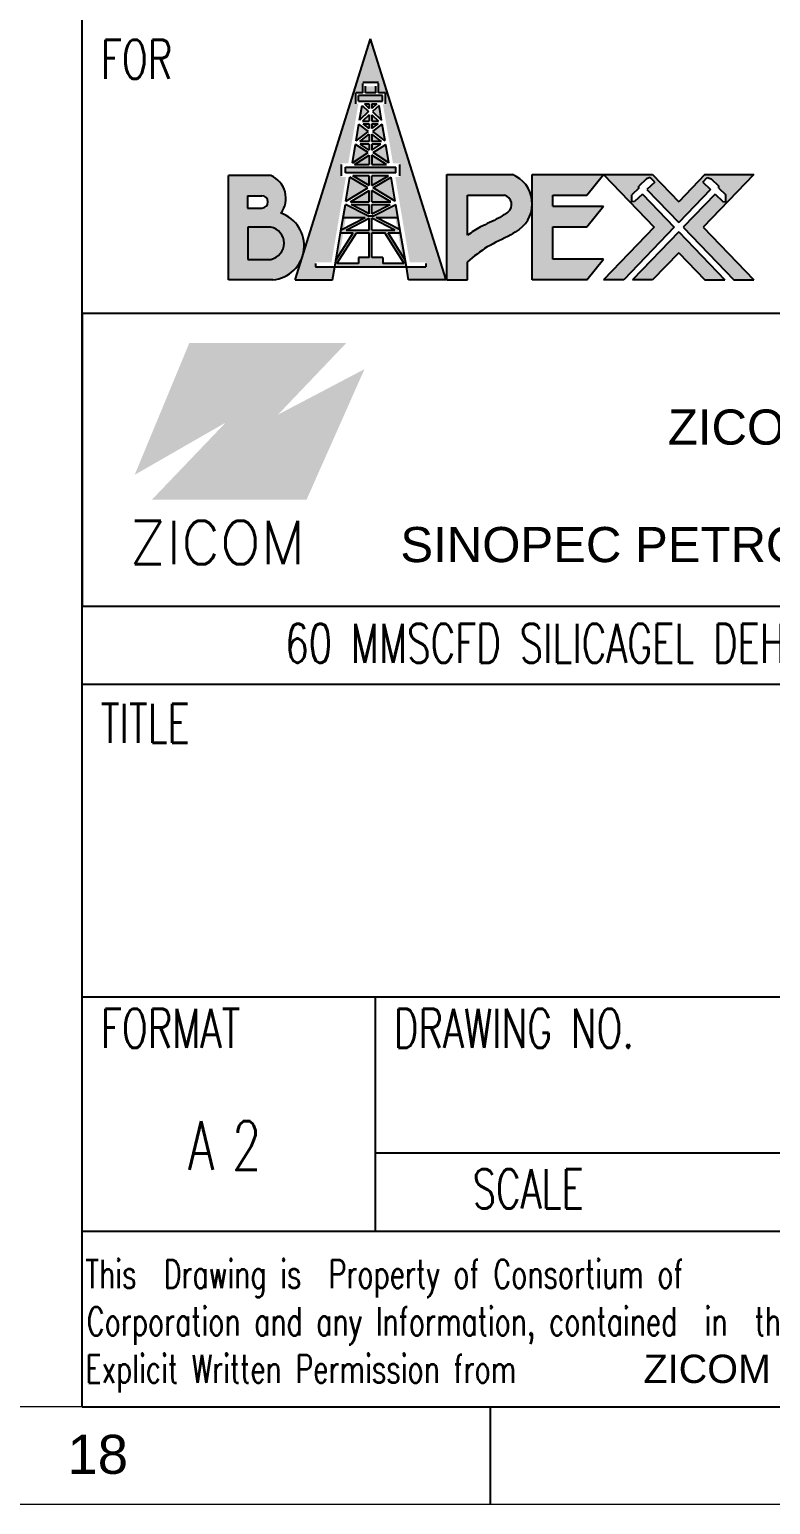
# Model space of a CAD drawing. Header units: inches. Extents: x 21 to 120937, y -15239 to 12027.
# Drawn here: x 41205.207 to 41206.701, y 12003.182 to 12006.155 of the extents above; entities that cross this region are included whole.
import ezdxf

# ---------------------------------------------------------------- set-up
doc = ezdxf.new("R2010")
doc.units = ezdxf.units.IN
doc.header["$MEASUREMENT"] = 0
doc.layers.add('BORDER', color=7, linetype='Continuous')
doc.styles.add('1', font='txt.shx')
doc.styles.add('HZTXT', font='simplexs.shx', dxfattribs={"width": 0.7, "bigfont": 'hztxt.shx'})
doc.styles.get("Standard").update_dxf_attribs({"font": 'arial.ttf'})

# ---------------------------------------------------------------- blocks, each defined once
blk = doc.blocks.new('240A1')
at = {"lineweight": -3, "true_color": 0x008500}
h = blk.add_hatch(color=96, dxfattribs=at)
edge = h.paths.add_edge_path()
edge.add_line((1046024.47854611, 286314.3194872428), (1046024.244659214, 286314.3194872428))
edge.add_line((1046024.244659215, 286314.3194872428), (1046024.244659215, 286315.0192934594))
edge.add_line((1046024.244659215, 286315.0192934594), (1046024.597167288, 286315.0192934594))
edge.add_line((1046024.597167288, 286315.0192934594), (1046025.113445346, 286318.0650783862))
edge.add_line((1046025.113445346, 286318.0650783862), (1046024.98641935, 286318.0650783862))
edge.add_line((1046024.98641935, 286318.0650783862), (1046024.98641935, 286318.6329046621))
edge.add_line((1046024.98641935, 286318.6329046621), (1046025.338708924, 286318.6329046621))
edge.add_line((1046025.338708924, 286318.6329046621), (1046025.338708924, 286319.0995691365))
edge.add_line((1046025.338708924, 286319.0995691365), (1046026.14316959, 286319.0995691365))
edge.add_line((1046026.14316959, 286319.0995691365), (1046026.14316959, 286318.6329046621))
edge.add_line((1046026.14316959, 286318.6329046621), (1046026.495459163, 286318.6329046621))
edge.add_line((1046026.495459163, 286318.6329046621), (1046026.495459163, 286318.0315933115))
edge.add_line((1046026.495459163, 286318.0315933115), (1046026.37410908, 286318.0315933115))
edge.add_line((1046026.37410908, 286318.0315933115), (1046026.884711226, 286315.0192934594))
edge.add_line((1046026.884711226, 286315.0192934594), (1046027.237219299, 286315.0192934594))
edge.add_line((1046027.237219299, 286315.0192934594), (1046027.237219299, 286314.3194872428))
edge.add_line((1046027.237219299, 286314.3194872428), (1046027.003332403, 286314.3194872428))
edge.add_line((1046027.003332403, 286314.3194872428), (1046027.744329509, 286309.947971198))
edge.add_line((1046027.744329509, 286309.947971198), (1046028.564470519, 286309.947971198))
edge.add_line((1046028.564470519, 286309.947971198), (1046028.564470519, 286309.7256011958))
edge.add_line((1046028.564470519, 286309.7256011958), (1046027.5743429, 286309.7256011958))
edge.add_line((1046027.5743429, 286309.7256011958), (1046027.68935508, 286309.0470862778))
edge.add_line((1046027.68935508, 286309.0470862778), (1046029.608305017, 286309.0470862778))
edge.add_line((1046029.608305017, 286309.0470862778), (1046025.740939257, 286321.3945671889))
edge.add_line((1046025.740939257, 286321.3945671889), (1046021.96937988, 286309.352970841))
edge.add_arc((1046015.821471718, 286311.2026008168), 6.420117274448169, 341.9619347280242, 343.2558142216899, ccw=False)
edge.add_line((1046021.92604669, 286309.2146193729), (1046021.873573497, 286309.0470862778))
edge.add_line((1046021.873573497, 286309.0470862778), (1046023.792523433, 286309.0470862778))
edge.add_line((1046023.792523433, 286309.0470862778), (1046023.907535613, 286309.7256011958))
edge.add_line((1046023.907535613, 286309.7256011958), (1046022.917407995, 286309.7256011958))
edge.add_line((1046022.917407995, 286309.7256011958), (1046022.917407995, 286309.947971198))
edge.add_line((1046022.917407995, 286309.947971198), (1046023.737549005, 286309.947971198))
edge.add_line((1046023.737549005, 286309.947971198), (1046024.47854611, 286314.3194872428))
h = blk.add_hatch(color=96, dxfattribs=at)
h.paths.add_polyline_path([(1046025.809833606, 286313.6355855612), (1046025.809833606, 286313.0544091773), (1046026.774016653, 286313.0544091773)])
h.paths.add_polyline_path([(1046026.739010386, 286312.9166204791), (1046025.809833606, 286312.9166204791), (1046025.809833606, 286312.4352542259)])
h.paths.add_polyline_path([(1046025.672044908, 286312.9166204791), (1046024.742868127, 286312.9166204791), (1046025.672044908, 286312.4352542259)])
h.paths.add_polyline_path([(1046025.672044908, 286313.6355855612), (1046024.707861861, 286313.0544091773), (1046025.672044908, 286313.0544091773)])
h.paths.add_polyline_path([(1046024.685206148, 286314.3134723181), (1046024.475296821, 286313.0751112138), (1046025.607484194, 286313.7575548281)])
h.paths.add_polyline_path([(1046025.672044908, 286314.3864573923), (1046024.831032601, 286314.3864573923), (1046025.672044908, 286313.879524095)])
h.paths.add_polyline_path([(1046026.650845913, 286314.3864573923), (1046025.809833606, 286314.3864573923), (1046025.809833606, 286313.879524095)])
h.paths.add_polyline_path([(1046026.796672365, 286314.3134723181), (1046025.874394319, 286313.7575548281), (1046027.006581693, 286313.0751112138)])
h.paths.add_polyline_path([(1046027.032460451, 286314.8145346118), (1046024.449418062, 286314.8145346118), (1046024.449418062, 286314.5242460906), (1046027.032460451, 286314.5242460906)])
h.paths.add_polyline_path([(1046025.809833606, 286315.4423445393), (1046025.809833606, 286314.95232331), (1046026.56215288, 286314.95232331)])
h.paths.add_polyline_path([(1046025.672044908, 286315.4423445393), (1046024.919725634, 286314.95232331), (1046025.672044908, 286314.95232331)])
h.paths.add_polyline_path([(1046025.614708688, 286315.569438654), (1046024.969351682, 286315.9897902842), (1046024.809161507, 286315.0447475643)])
h.paths.add_polyline_path([(1046026.512526831, 286315.9897902842), (1046025.867169825, 286315.569438654), (1046026.672717006, 286315.0447475643)])
h.paths.add_polyline_path([(1046026.267973187, 286315.9949408097), (1046025.809833606, 286315.9949408097), (1046025.809833606, 286315.6965327688)])
h.paths.add_polyline_path([(1046025.672044908, 286315.9949408097), (1046025.213905326, 286315.9949408097), (1046025.672044908, 286315.6965327688)])
h.paths.add_polyline_path([(1046025.672044908, 286316.513849104), (1046025.182535573, 286316.132729508), (1046025.672044908, 286316.132729508)])
h.paths.add_polyline_path([(1046025.809833606, 286316.513849104), (1046025.809833606, 286316.132729508), (1046026.299342941, 286316.132729508)])
h.paths.add_polyline_path([(1046026.336063406, 286317.0308371239), (1046025.853084335, 286316.6548018264), (1046026.482925513, 286316.164423404)])
h.paths.add_polyline_path([(1046025.145815108, 286317.0308371239), (1046024.998953, 286316.164423404), (1046025.628794178, 286316.6548018264)])
h.paths.add_polyline_path([(1046025.672044908, 286317.0390765331), (1046025.359522581, 286317.0390765331), (1046025.672044908, 286316.7957545488)])
h.paths.add_polyline_path([(1046026.122355932, 286317.0390765331), (1046025.809833606, 286317.0390765331), (1046025.809833606, 286316.7957545488)])
h.paths.add_polyline_path([(1046025.809833606, 286317.5029219451), (1046025.809833606, 286317.1768652313), (1046026.15113741, 286317.1768652313)])
h.paths.add_polyline_path([(1046025.672044908, 286317.5029219451), (1046025.330741104, 286317.1768652313), (1046025.672044908, 286317.1768652313)])
h.paths.add_polyline_path([(1046025.641203868, 286317.6640184737), (1046025.307225278, 286317.9830772136), (1046025.178160854, 286317.2216610145)])
h.paths.add_polyline_path([(1046025.672044908, 286318.0650783862), (1046025.420860337, 286318.0650783862), (1046025.672044908, 286317.8251150022)])
h.paths.add_polyline_path([(1046026.061018177, 286318.0650783862), (1046025.809833606, 286318.0650783862), (1046025.809833606, 286317.8251150022)])
h.paths.add_polyline_path([(1046026.174653235, 286317.9830772136), (1046025.840674645, 286317.6640184737), (1046026.303717659, 286317.2216610145)])
h.paths.add_polyline_path([(1046026.357670465, 286318.4951159638), (1046025.124208049, 286318.4951159638), (1046025.124208049, 286318.2028670845), (1046026.357670465, 286318.2028670845)])
h.paths.add_polyline_path([(1046026.005380891, 286318.9617804383), (1046025.476497622, 286318.9617804383), (1046025.476497622, 286318.6329046621), (1046026.005380891, 286318.6329046621)])
h = blk.add_hatch(color=96, dxfattribs=at)
edge = h.paths.add_edge_path()
edge.add_spline(control_points=[(1046030.698452365, 286309.9689207612), (1046031.023979152, 286310.2443326699), (1046031.69695703, 286310.8137055438), (1046032.691366337, 286311.1911812901), (1046033.210716817, 286311.5398222658), (1046033.354303636, 286311.6362123737)], knot_values=[0, 0, 0, 0, 0.2854102591536394, 0.5900429659017357, 0.7064492234682908, 0.7064492234682908, 0.7064492234682908, 0.7064492234682908], degree=3, periodic=0)
edge.add_arc((1046032.398506794, 286312.9413196633), 1.617668891312851, 306.2172261304676, 359.216235592245)
edge.add_line((1046034.016024336, 286312.9191918247), (1046034.016024336, 286312.9634475019))
edge.add_arc((1046032.398506794, 286312.9413196633), 1.617668891312851, 0.7837644077550034, 67.95242044513195)
edge.add_line((1046033.005741544, 286314.4406923986), (1046029.641183948, 286314.4406923986))
edge.add_line((1046029.641183948, 286314.4406923986), (1046029.641183948, 286309.0470862778))
edge.add_line((1046029.641183948, 286309.0470862778), (1046030.698452365, 286309.0470862778))
edge.add_line((1046030.698452365, 286309.0470862778), (1046030.698452365, 286309.9689207612))
edge = h.paths.add_edge_path(flags=16)
edge.add_line((1046030.698452365, 286311.3373849932), (1046030.698452365, 286313.3834239807))
edge.add_line((1046030.698452365, 286313.3834239807), (1046032.582310161, 286313.3834239807))
edge.add_arc((1046032.469740961, 286312.9057557941), 0.490753218139046, -52.59611243457488, 76.73940035931543, ccw=False)
edge.add_spline(control_points=[(1046032.767839061, 286312.5159144879), (1046032.610120422, 286312.410769356), (1046032.169478795, 286312.1170100254), (1046031.423325515, 286311.8248278536), (1046030.919740623, 286311.4861908653), (1046030.698452365, 286311.3373849932)], knot_values=[0, 0, 0, 0, 0.1275011013348279, 0.3562184716653669, 0.5355067172174308, 0.5355067172174308, 0.5355067172174308, 0.5355067172174308], degree=3, periodic=0)
blk.add_hatch(color=96, dxfattribs=at).paths.add_polyline_path([(1046034.016024336, 286309.0470862778), (1046036.817118579, 286309.0470862778), (1046037.671869114, 286310.1043546957), (1046035.073292754, 286310.1043546957), (1046035.073292754, 286311.7671904673), (1046036.817118579, 286311.7671904673), (1046037.671869114, 286312.8244588852), (1046035.073292754, 286312.8244588852), (1046035.073292754, 286313.3834239807), (1046036.817118579, 286313.3834239807), (1046037.671869114, 286314.4406923986), (1046034.016024336, 286314.4406923986), (1046034.016024336, 286312.9634475019, -0.006839741393709764), (1046034.016024336, 286312.9191918247)])
h = blk.add_hatch(color=96, dxfattribs=at)
h.paths.add_polyline_path([(1046040.262692939, 286311.7438893382), (1046037.671869114, 286309.0470862778), (1046038.698629212, 286309.0470862778), (1046041.289453037, 286311.7438893382), (1046039.654619039, 286313.4455972214), (1046039.255151422, 286313.0618279225), (1046039.108861964, 286313.0496340478), (1046039.112951705, 286313.4070484518), (1046039.471244241, 286313.751260772), (1046039.471244241, 286313.8525579727), (1046039.863476536, 286314.2293762839), (1046040.062168766, 286314.2951388291), (1046040.290988756, 286314.0569588171), (1046039.891521138, 286313.6731895181), (1046041.517228262, 286311.9809818488), (1046043.142935385, 286313.6731895181), (1046042.743467768, 286314.0569588171), (1046042.972287758, 286314.2951388291), (1046043.170979988, 286314.2293762839), (1046043.563212283, 286313.8525579727), (1046043.563212283, 286313.751260772), (1046043.921504819, 286313.4070484518), (1046043.92559456, 286313.0496340478), (1046043.779305102, 286313.0618279225), (1046043.379837484, 286313.4455972214), (1046041.745003487, 286311.7438893382), (1046044.335827312, 286309.0470862778), (1046045.362587409, 286309.0470862778), (1046042.771763585, 286311.7438893382), (1046045.362587409, 286314.4406923986), (1046042.853516764, 286314.4406923986), (1046041.517228262, 286313.049742197), (1046040.18093976, 286314.4406923986), (1046037.671869114, 286314.4406923986)])
h.paths.add_polyline_path([(1046041.517228262, 286311.5067968276), (1046039.154179663, 286309.0470862778), (1046040.18093976, 286309.0470862778), (1046041.517228262, 286310.4380364795), (1046042.853516764, 286309.0470862778), (1046043.880276861, 286309.0470862778)], flags=17)
h = blk.add_hatch(color=96, dxfattribs=at)
h.paths.add_polyline_path([(1046021.143928594, 286312.4683004221, 0.493757185457021), (1046020.633248468, 286314.3886699319), (1046018.464616782, 286314.3886699319), (1046018.464616782, 286309.0470862778), (1046020.741903814, 286309.0470862778, 0.8080166113142113)])
h.paths.add_polyline_path([(1046020.169620735, 286312.7250530722), (1046019.434536525, 286312.7293778826), (1046019.434536525, 286313.3513027625), (1046020.165910927, 286313.3556057467, -1.005900728992336)], flags=16)
h = blk.add_hatch(color=96, dxfattribs=at)
h.paths.add_polyline_path([(1046027.5743429, 286309.7256011958), (1046027.518009611, 286310.0579397082), (1046026.634116519, 286311.4617811806), (1046027.28005041, 286311.4617811806), (1046027.253954269, 286311.615735488), (1046026.023697666, 286312.2530781598), (1046027.145921022, 286312.2530781598), (1046027.033859141, 286312.9141877747), (1046025.890711547, 286312.321972509), (1046025.591166966, 286312.321972509), (1046024.448019373, 286312.9141877747), (1046024.335957491, 286312.2530781598), (1046025.458180848, 286312.2530781598), (1046024.227924244, 286311.615735488), (1046024.201828104, 286311.4617811806), (1046024.847761995, 286311.4617811806), (1046023.963868902, 286310.0579397082), (1046023.907535613, 286309.7256011958)])
h.paths.add_polyline_path([(1046025.672044908, 286310.1896392872), (1046025.117422836, 286310.1896392872), (1046025.117422836, 286309.8810010485), (1046024.01528959, 286309.8810010485), (1046025.010587612, 286311.4617811806), (1046025.672044908, 286311.4617811806)], flags=16)
h.paths.add_polyline_path([(1046025.809833606, 286310.1896392872), (1046025.809833606, 286311.4617811806), (1046026.471290902, 286311.4617811806), (1046027.466588923, 286309.8810010485), (1046026.364455678, 286309.8810010485), (1046026.364455678, 286310.1896392872)], flags=16)
h.paths.add_polyline_path([(1046025.672044908, 286311.5995698789), (1046024.496264501, 286311.5995698789), (1046025.672044908, 286312.208690792)], flags=16)
h.paths.add_polyline_path([(1046025.809833606, 286311.5995698789), (1046025.809833606, 286312.208690792), (1046026.985614013, 286311.5995698789)], flags=16)
h = blk.add_hatch(color=96, dxfattribs=at)
h.paths.add_polyline_path([(1046024.475711658, 286312.2530781598), (1046024.335957491, 286312.2530781598), (1046024.227924244, 286311.615735488), (1046024.381132146, 286311.6951058676)])
h.paths.add_polyline_path([(1046024.337678976, 286311.4387536767), (1046024.34158227, 286311.4617811806), (1046024.201828104, 286311.4617811806), (1046023.963868902, 286310.0579397082), (1046024.155107888, 286310.3616746528)])
h.paths.add_polyline_path([(1046027.145921022, 286312.2530781598), (1046027.006166856, 286312.2530781598), (1046027.100746367, 286311.6951058676), (1046027.253954269, 286311.615735488)])
h.paths.add_polyline_path([(1046027.28005041, 286311.4617811806), (1046027.140296243, 286311.4617811806), (1046027.144199538, 286311.4387536767), (1046027.326770625, 286310.3616746528), (1046027.518009611, 286310.0579397082)])
at = {"lineweight": -3, "true_color": 0xff3333}
blk.add_hatch(color=20, dxfattribs=at).paths.add_polyline_path([(1046025.428574184, 286304.4802731149), (1046022.458320508, 286297.7895462307), (1046014.53751476, 286297.7895462307), (1046018.32319683, 286301.7458163617), (1046013.663910737, 286299.069525608), (1046016.459443609, 286305.8183093622), (1046024.496794533, 286305.8183093622), (1046021.002378444, 286302.1530874877)])
at = {"lineweight": -3}
for p, q in [((1046010.9679728, 286251.3470175929), (1046010.9679728, 286362.3470175929)), ((1046010.9679728, 286292.3470175929), (1046110.9679728, 286292.3470175929)), ((1046010.9679728, 286288.3470175929), (1046110.9679728, 286288.3470175929)), ((1046010.9679728, 286272.3470175929), (1046110.9679728, 286272.3470175929)), ((1046025.9679728, 286272.3470175929), (1046025.9679728, 286260.3470175929)), ((1046025.9679728, 286264.3470175929), (1046095.9679728, 286264.3470175929)), ((1046010.9679728, 286260.3470175929), (1046110.9679728, 286260.3470175929)), ((1046010.9679728, 286260.3470175929), (1046110.9679728, 286260.3470175929)), ((1046010.9679728, 286251.3470175929), (1046110.9679728, 286251.3470175929))]:
    blk.add_line(p, q, dxfattribs=at)
at = {"color": 96, "lineweight": -3, "true_color": 0x008500}
for p, q in [((1046021.873573497, 286309.0470862778), (1046025.740939257, 286321.3945671889)), ((1046029.608305017, 286309.0470862778), (1046025.740939257, 286321.3945671889)), ((1046026.14316959, 286319.160069095), (1046025.338708924, 286319.160069095)), ((1046025.338708924, 286318.6329046621), (1046025.338708924, 286319.0995691365)), ((1046025.476497622, 286318.6329046621), (1046025.476497622, 286318.9617804383)), ((1046026.005380891, 286318.6329046621), (1046026.005380891, 286318.9617804383)), ((1046026.14316959, 286318.6329046621), (1046026.14316959, 286319.0995691365)), ((1046024.98641935, 286318.0650783862), (1046024.98641935, 286318.6329046621)), ((1046025.338708924, 286318.6329046621), (1046024.98641935, 286318.6329046621)), ((1046025.124208049, 286318.2028670845), (1046025.124208049, 286318.4951159638)), ((1046026.357670465, 286318.4951159638), (1046025.124208049, 286318.4951159638)), ((1046025.124208049, 286318.2028670845), (1046026.357670465, 286318.2028670845)), ((1046026.005380891, 286318.6329046621), (1046025.476497622, 286318.6329046621)), ((1046026.495459163, 286318.6329046621), (1046026.14316959, 286318.6329046621)), ((1046026.357670465, 286318.2028670845), (1046026.357670465, 286318.4951159638)), ((1046026.495459163, 286318.0650783862), (1046026.495459163, 286318.6329046621)), ((1046025.178160854, 286317.2216610145), (1046025.307225278, 286317.9830772136)), ((1046025.641203868, 286317.6640184737), (1046025.178160854, 286317.2216610145)), ((1046025.307225278, 286317.9830772136), (1046025.641203868, 286317.6640184737)), ((1046025.672044908, 286317.5029219451), (1046025.330741104, 286317.1768652313)), ((1046025.420860337, 286318.0650783862), (1046025.672044908, 286318.0650783862)), ((1046025.420860337, 286318.0650783862), (1046025.672044908, 286317.8251150022)), ((1046025.672044908, 286318.0650783862), (1046025.672044908, 286317.8251150022)), ((1046025.672044908, 286317.5029219451), (1046025.672044908, 286317.1768652313)), ((1046025.809833606, 286318.0650783862), (1046026.061018177, 286318.0650783862)), ((1046025.809833606, 286318.0650783862), (1046025.809833606, 286317.8251150022)), ((1046026.061018177, 286318.0650783862), (1046025.809833606, 286317.8251150022)), ((1046025.809833606, 286317.5029219451), (1046025.809833606, 286317.1768652313)), ((1046025.809833606, 286317.5029219451), (1046026.15113741, 286317.1768652313)), ((1046026.174653235, 286317.9830772136), (1046025.840674645, 286317.6640184737)), ((1046025.840674645, 286317.6640184737), (1046026.303717659, 286317.2216610145)), ((1046026.303717659, 286317.2216610145), (1046026.174653235, 286317.9830772136)), ((1046024.998953, 286316.164423404), (1046025.145815108, 286317.0308371239)), ((1046025.628794178, 286316.6548018264), (1046025.145815108, 286317.0308371239)), ((1046025.330741104, 286317.1768652313), (1046025.672044908, 286317.1768652313)), ((1046025.359522581, 286317.0390765331), (1046025.672044908, 286317.0390765331)), ((1046025.672044908, 286316.7957545488), (1046025.359522581, 286317.0390765331)), ((1046025.672044908, 286317.0390765331), (1046025.672044908, 286316.7957545488)), ((1046025.809833606, 286317.1768652313), (1046026.15113741, 286317.1768652313)), ((1046025.809833606, 286317.0390765331), (1046025.809833606, 286316.7957545488)), ((1046025.809833606, 286317.0390765331), (1046026.122355932, 286317.0390765331)), ((1046025.809833606, 286316.7957545488), (1046026.122355932, 286317.0390765331)), ((1046025.853084335, 286316.6548018264), (1046026.336063406, 286317.0308371239)), ((1046026.482925513, 286316.164423404), (1046026.336063406, 286317.0308371239)), ((1046024.809161507, 286315.0447475643), (1046024.969351682, 286315.9897902842)), ((1046025.614708688, 286315.569438654), (1046024.969351682, 286315.9897902842)), ((1046024.998953, 286316.164423404), (1046025.628794178, 286316.6548018264)), ((1046025.182535573, 286316.132729508), (1046025.672044908, 286316.513849104)), ((1046025.672044908, 286316.132729508), (1046025.182535573, 286316.132729508)), ((1046025.672044908, 286315.9949408097), (1046025.213905326, 286315.9949408097)), ((1046025.672044908, 286315.6965327688), (1046025.213905326, 286315.9949408097)), ((1046025.672044908, 286316.513849104), (1046025.672044908, 286316.132729508)), ((1046025.672044908, 286315.9949408097), (1046025.672044908, 286315.6965327688)), ((1046025.809833606, 286316.513849104), (1046025.809833606, 286316.132729508)), ((1046026.299342941, 286316.132729508), (1046025.809833606, 286316.513849104)), ((1046026.299342941, 286316.132729508), (1046025.809833606, 286316.132729508)), ((1046025.809833606, 286315.9949408097), (1046025.809833606, 286315.6965327688)), ((1046026.267973187, 286315.9949408097), (1046025.809833606, 286315.9949408097)), ((1046025.809833606, 286315.6965327688), (1046026.267973187, 286315.9949408097)), ((1046026.482925513, 286316.164423404), (1046025.853084335, 286316.6548018264)), ((1046025.867169825, 286315.569438654), (1046026.512526831, 286315.9897902842)), ((1046026.672717006, 286315.0447475643), (1046026.512526831, 286315.9897902842)), ((1046024.809161507, 286315.0447475643), (1046025.614708688, 286315.569438654)), ((1046024.919725634, 286314.95232331), (1046025.672044908, 286315.4423445393)), ((1046025.672044908, 286315.4423445393), (1046025.672044908, 286314.95232331)), ((1046025.809833606, 286315.4423445393), (1046025.809833606, 286314.95232331)), ((1046026.56215288, 286314.95232331), (1046025.809833606, 286315.4423445393)), ((1046026.672717006, 286315.0447475643), (1046025.867169825, 286315.569438654)), ((1046024.244659215, 286314.3864573923), (1046024.244659215, 286314.95232331)), ((1046024.449418062, 286314.5242460906), (1046024.449418062, 286314.8145346118)), ((1046024.449418062, 286314.8145346118), (1046027.032460451, 286314.8145346118)), ((1046027.032460451, 286314.5242460906), (1046024.449418062, 286314.5242460906)), ((1046024.919725634, 286314.95232331), (1046025.672044908, 286314.95232331)), ((1046025.809833606, 286314.95232331), (1046026.56215288, 286314.95232331)), ((1046027.032460451, 286314.5242460906), (1046027.032460451, 286314.8145346118)), ((1046027.237219299, 286314.3864573923), (1046027.237219299, 286314.95232331)), ((1046029.641183948, 286309.0470862778), (1046029.641183948, 286314.4406923986)), ((1046029.641183948, 286314.4406923986), (1046033.005741544, 286314.4406923986)), ((1046034.016024336, 286309.0470862778), (1046034.016024336, 286314.4406923986)), ((1046034.016024336, 286314.4406923986), (1046037.671869114, 286314.4406923986)), ((1046036.817118579, 286313.3834239807), (1046037.671869114, 286314.4406923986)), ((1046037.671869114, 286314.4406923986), (1046040.262692939, 286311.7438893382)), ((1046037.671869114, 286314.4406923986), (1046040.18093976, 286314.4406923986)), ((1046040.18093976, 286314.4406923986), (1046041.517228262, 286313.049742197)), ((1046042.853516764, 286314.4406923986), (1046041.517228262, 286313.049742197)), ((1046045.362587409, 286314.4406923986), (1046042.771763585, 286311.7438893382)), ((1046042.853516764, 286314.4406923986), (1046045.362587409, 286314.4406923986)), ((1046020.633248468, 286314.3886699319), (1046018.464616782, 286314.3886699319)), ((1046018.464616782, 286309.0470862778), (1046018.464616782, 286314.3886699319)), ((1046024.475296821, 286313.0751112138), (1046024.685206148, 286314.3134723181)), ((1046024.475296821, 286313.0751112138), (1046025.607484194, 286313.7575548281)), ((1046025.607484194, 286313.7575548281), (1046024.685206148, 286314.3134723181)), ((1046025.672044908, 286314.3864573923), (1046024.831032601, 286314.3864573923)), ((1046025.672044908, 286313.879524095), (1046024.831032601, 286314.3864573923)), ((1046025.672044908, 286313.879524095), (1046025.672044908, 286314.3864573923)), ((1046026.650845913, 286314.3864573923), (1046025.809833606, 286314.3864573923)), ((1046025.809833606, 286313.879524095), (1046025.809833606, 286314.3864573923)), ((1046025.809833606, 286313.879524095), (1046026.650845913, 286314.3864573923)), ((1046025.874394319, 286313.7575548281), (1046026.796672365, 286314.3134723181)), ((1046027.006581693, 286313.0751112138), (1046025.874394319, 286313.7575548281)), ((1046027.006581693, 286313.0751112138), (1046026.796672365, 286314.3134723181)), ((1046039.471244241, 286313.751260772), (1046039.112951705, 286313.4070484518)), ((1046039.863476536, 286314.2293762839), (1046039.471244241, 286313.8525579727)), ((1046039.471244241, 286313.751260772), (1046039.471244241, 286313.8525579727)), ((1046040.062168766, 286314.2951388291), (1046039.863476536, 286314.2293762839)), ((1046040.290988756, 286314.0569588171), (1046039.891521138, 286313.6731895181)), ((1046039.891521138, 286313.6731895181), (1046041.517228262, 286311.9809818488)), ((1046040.290988756, 286314.0569588171), (1046040.062168766, 286314.2951388291)), ((1046043.142935385, 286313.6731895181), (1046041.517228262, 286311.9809818488)), ((1046042.743467768, 286314.0569588171), (1046042.972287758, 286314.2951388291)), ((1046042.743467768, 286314.0569588171), (1046043.142935385, 286313.6731895181)), ((1046042.972287758, 286314.2951388291), (1046043.170979988, 286314.2293762839)), ((1046043.170979988, 286314.2293762839), (1046043.563212283, 286313.8525579727)), ((1046043.563212283, 286313.751260772), (1046043.563212283, 286313.8525579727)), ((1046043.563212283, 286313.751260772), (1046043.921504819, 286313.4070484518)), ((1046019.434536525, 286313.3513027625), (1046020.169620735, 286313.355627573)), ((1046019.434536525, 286313.3513027625), (1046019.434536525, 286312.7293778826)), ((1046024.201828104, 286311.4617811806), (1046024.448019373, 286312.9141877747)), ((1046025.591166966, 286312.321972509), (1046024.448019373, 286312.9141877747)), ((1046024.707861861, 286313.0544091773), (1046025.672044908, 286313.6355855612)), ((1046024.707861861, 286313.0544091773), (1046025.672044908, 286313.0544091773)), ((1046024.742868127, 286312.9166204791), (1046025.672044908, 286312.9166204791)), ((1046025.672044908, 286312.4352542259), (1046024.742868127, 286312.9166204791)), ((1046025.672044908, 286313.0544091773), (1046025.672044908, 286313.6355855612)), ((1046025.672044908, 286312.4352542259), (1046025.672044908, 286312.9166204791)), ((1046025.809833606, 286313.0544091773), (1046025.809833606, 286313.6355855612)), ((1046026.774016653, 286313.0544091773), (1046025.809833606, 286313.6355855612)), ((1046025.809833606, 286313.0544091773), (1046026.774016653, 286313.0544091773)), ((1046025.809833606, 286312.4352542259), (1046025.809833606, 286312.9166204791)), ((1046025.809833606, 286312.9166204791), (1046026.739010386, 286312.9166204791)), ((1046025.809833606, 286312.4352542259), (1046026.739010386, 286312.9166204791)), ((1046025.890711547, 286312.321972509), (1046027.033859141, 286312.9141877747)), ((1046027.28005041, 286311.4617811806), (1046027.033859141, 286312.9141877747)), ((1046030.698452365, 286311.3373849932), (1046030.698452365, 286313.3834239807)), ((1046030.698452365, 286313.3834239807), (1046032.582310161, 286313.3834239807)), ((1046035.073292754, 286312.8244588852), (1046035.073292754, 286313.3834239807)), ((1046035.073292754, 286313.3834239807), (1046036.817118579, 286313.3834239807)), ((1046039.108861964, 286313.0496340478), (1046039.112951705, 286313.4070484518)), ((1046039.255151422, 286313.0618279225), (1046039.108861964, 286313.0496340478)), ((1046039.654619039, 286313.4455972214), (1046039.255151422, 286313.0618279225)), ((1046039.654619039, 286313.4455972214), (1046041.289453037, 286311.7438893382)), ((1046043.379837484, 286313.4455972214), (1046041.745003487, 286311.7438893382)), ((1046043.379837484, 286313.4455972214), (1046043.779305102, 286313.0618279225)), ((1046043.779305102, 286313.0618279225), (1046043.92559456, 286313.0496340478)), ((1046043.92559456, 286313.0496340478), (1046043.921504819, 286313.4070484518)), ((1046019.434536525, 286312.7293778826), (1046020.169620735, 286312.7250530722)), ((1046024.227924244, 286311.615735488), (1046025.458180848, 286312.2530781598)), ((1046024.335957491, 286312.2530781598), (1046025.458180848, 286312.2530781598)), ((1046024.496264501, 286311.5995698789), (1046025.672044908, 286312.208690792)), ((1046025.591166966, 286312.321972509), (1046025.890711547, 286312.321972509)), ((1046025.672044908, 286311.5995698789), (1046025.672044908, 286312.208690792)), ((1046025.809833606, 286311.5995698789), (1046025.809833606, 286312.208690792)), ((1046026.985614013, 286311.5995698789), (1046025.809833606, 286312.208690792)), ((1046027.253954269, 286311.615735488), (1046026.023697666, 286312.2530781598)), ((1046026.023697666, 286312.2530781598), (1046027.145921022, 286312.2530781598)), ((1046035.073292754, 286312.8244588852), (1046037.671869114, 286312.8244588852)), ((1046036.817118579, 286311.7671904673), (1046037.671869114, 286312.8244588852)), ((1046020.634541191, 286311.7578130575), (1046019.45513993, 286311.7578130575)), ((1046019.45513993, 286311.7578130575), (1046019.45513993, 286310.0990945757)), ((1046023.907535613, 286309.7256011958), (1046024.201828104, 286311.4617811806)), ((1046023.963868902, 286310.0579397082), (1046024.847761995, 286311.4617811806)), ((1046024.01528959, 286309.8810010485), (1046025.010587612, 286311.4617811806)), ((1046024.201828104, 286311.4617811806), (1046024.847761995, 286311.4617811806)), ((1046024.496264501, 286311.5995698789), (1046025.672044908, 286311.5995698789)), ((1046025.010587612, 286311.4617811806), (1046025.672044908, 286311.4617811806)), ((1046025.672044908, 286310.1896392872), (1046025.672044908, 286311.4617811806)), ((1046025.809833606, 286311.5995698789), (1046026.985614013, 286311.5995698789)), ((1046025.809833606, 286310.1896392872), (1046025.809833606, 286311.4617811806)), ((1046025.809833606, 286311.4617811806), (1046026.471290902, 286311.4617811806)), ((1046027.466588923, 286309.8810010485), (1046026.471290902, 286311.4617811806)), ((1046026.634116519, 286311.4617811806), (1046027.28005041, 286311.4617811806)), ((1046027.518009611, 286310.0579397082), (1046026.634116519, 286311.4617811806)), ((1046027.5743429, 286309.7256011958), (1046027.28005041, 286311.4617811806)), ((1046035.073292754, 286310.1043546957), (1046035.073292754, 286311.7671904673)), ((1046035.073292754, 286311.7671904673), (1046036.817118579, 286311.7671904673)), ((1046040.262692939, 286311.7438893382), (1046037.671869114, 286309.0470862778)), ((1046041.289453037, 286311.7438893382), (1046038.698629212, 286309.0470862778)), ((1046041.289453037, 286311.7438893382), (1046038.698629212, 286309.0470862778)), ((1046041.517228262, 286311.5067968276), (1046039.154179663, 286309.0470862778)), ((1046041.517228262, 286311.5067968276), (1046039.154179663, 286309.0470862778)), ((1046041.517228262, 286311.5067968276), (1046043.880276861, 286309.0470862778)), ((1046041.745003487, 286311.7438893382), (1046044.335827312, 286309.0470862778)), ((1046042.771763585, 286311.7438893382), (1046045.362587409, 286309.0470862778)), ((1046019.45513993, 286310.0990945757), (1046020.634541191, 286310.0990945757)), ((1046025.672044908, 286310.1896392872), (1046025.117422836, 286310.1896392872)), ((1046025.117422836, 286310.1896392872), (1046025.117422836, 286309.8810010485)), ((1046026.364455678, 286310.1896392872), (1046025.809833606, 286310.1896392872)), ((1046026.364455678, 286310.1896392872), (1046026.364455678, 286309.8810010485)), ((1046030.698452365, 286309.0470862778), (1046030.698452365, 286309.9689207612)), ((1046037.671869114, 286310.1043546957), (1046035.073292754, 286310.1043546957)), ((1046036.817118579, 286309.0470862778), (1046037.671869114, 286310.1043546957)), ((1046041.517228262, 286310.4380364795), (1046040.18093976, 286309.0470862778)), ((1046041.517228262, 286310.4380364795), (1046042.853516764, 286309.0470862778)), ((1046022.917407995, 286309.8810010485), (1046022.917407995, 286309.7256011958)), ((1046022.917407995, 286309.7256011958), (1046028.564470519, 286309.7256011958)), ((1046023.792523433, 286309.0470862778), (1046023.907535613, 286309.7256011958)), ((1046025.117422836, 286309.8810010485), (1046024.01528959, 286309.8810010485)), ((1046027.466588923, 286309.8810010485), (1046026.364455678, 286309.8810010485)), ((1046027.68935508, 286309.0470862778), (1046027.5743429, 286309.7256011958)), ((1046028.564470519, 286309.8810010485), (1046028.564470519, 286309.7256011958)), ((1046020.741903814, 286309.0470862778), (1046018.464616782, 286309.0470862778)), ((1046021.873573497, 286309.0470862778), (1046023.792523433, 286309.0470862778)), ((1046029.608305017, 286309.0470862778), (1046027.68935508, 286309.0470862778)), ((1046029.641183948, 286309.0470862778), (1046030.698452365, 286309.0470862778)), ((1046036.817118579, 286309.0470862778), (1046034.016024336, 286309.0470862778)), ((1046038.698629212, 286309.0470862778), (1046037.671869114, 286309.0470862778)), ((1046040.18093976, 286309.0470862778), (1046039.154179663, 286309.0470862778)), ((1046042.853516764, 286309.0470862778), (1046043.880276861, 286309.0470862778)), ((1046044.335827312, 286309.0470862778), (1046045.362587409, 286309.0470862778))]:
    blk.add_line(p, q, dxfattribs=at)
at = {"color": 0, "lineweight": -3}
for p, q in [((1046010.9679728, 286307.3470175929), (1046010.9679728, 286292.3470175929)), ((1046010.9679728, 286307.3470175929), (1046110.9679728, 286307.3470175929)), ((1046031.867972851, 286251.347015525), (1046031.867972851, 286246.347015525))]:
    blk.add_line(p, q, dxfattribs=at)
at = {"color": 5, "lineweight": 15}
blk.add_lwpolyline([(1045274.9679728, 286840.3470175929), (1046115.9679728, 286840.3470175929), (1046115.9679728, 286246.3470175929), (1045274.9679728, 286246.3470175929)], close=True, dxfattribs=at)
at = {"color": 0, "lineweight": 9}
blk.add_lwpolyline([(1045279.9679728, 286835.3470175929), (1046110.9679728, 286835.3470175929), (1046110.9679728, 286251.3470175929), (1045279.9679728, 286251.3470175929)], close=True, dxfattribs=at)
at = {"color": 96, "lineweight": -3, "true_color": 0x008500}
for centre, radius, start, end in [((1046032.398506794, 286312.9413196633), 1.617668891312851, 306.2172275999096, 67.95242019910177), ((1046020.15331275, 286313.2329547197), 1.251405587886118, 322.3355257638798, 67.44827379726185), ((1046020.169620735, 286313.0403403226), 0.3152872504511305, 270, 90), ((1046032.469740961, 286312.9057557941), 0.4907532181390458, 307.4038894278906, 76.7394016851773), ((1046020.57549345, 286310.8008689728), 1.761660055353348, 275.4203729556199, 71.1755150374299), ((1046020.460568376, 286310.9284538166), 0.8474097536844892, 281.8470303467912, 78.15296965320876)]:
    blk.add_arc(centre, radius, start, end, dxfattribs=at)
for points in [[(1046032.767839061, 286312.5159144879), (1046032.287547385, 286312.2132135868), (1046031.374851627, 286311.7613993771), (1046030.698452365, 286311.3373849932)], [(1046033.354303636, 286311.6362123737), (1046032.917939467, 286311.3564949561), (1046031.7119018, 286310.7357039791), (1046030.698452365, 286309.9689207612)]]:
    blk.add_spline(points, degree=3, dxfattribs=at)
at = {"lineweight": -3, "style": 'HZTXT', "width": 0.7}
for s, height, p in [(' FOR', 2, (1046010.9679728, 286319.3470175929)), ('60 MMSCFD SILICAGEL DEHYDRATION TYPE NATURAL GAS PROCESS PLANT', 2, (1046021.371714268, 286289.4456062631)), (' TITLE', 2, (1046010.9679728, 286285.3470175929)), (' FORMAT', 2, (1046010.9679728, 286269.7294767782)), (' DRAWING NO.', 2, (1046025.9679728, 286269.7294767782)), ('A', 2.5, (1046016.392898981, 286263.4790010124)), ('2', 2.5, (1046018.642898981, 286263.4790010124)), ('SCALE', 2, (1046030.957579099, 286261.5108981731)), ('This  Drawing is  Property of Consortium of ', 1.45, (1046011.141977245, 286257.4290167811)), ('Corporation and any Information, contained  in  this  Drawing will not be  Reproduced,  Disclosed to others without', 1.45, (1046011.209545833, 286254.9986412855)), ('Explicit Written Permission from ', 1.45, (1046011.141977245, 286252.5682657898))]:
    blk.add_text(s, height=height, dxfattribs=at).set_placement(p)
at = {"color": 7, "lineweight": -3}
for s, p in [('ZICOM EQUIPMENT PTE. LTD.', (1046040.960832855, 286300.6140482294)), ('SINOPEC PETROLEUM ENGINEERING CORPORATION', (1046027.264630656, 286294.5983323212))]:
    blk.add_text(s, height=1.8, dxfattribs=at).set_placement(p)
at = {"color": 5, "lineweight": -3}
blk.add_text('ZICOM', height=1.45, dxfattribs=at).set_placement((1046039.714227245, 286252.5682657898))
at = {"lineweight": -3, "insert": (1046010.21645707, 286249.9167979869), "char_height": 2, "attachment_point": 1}
blk.add_mtext_dynamic_manual_height_columns('18', width=2, gutter_width=1, heights=[0], dxfattribs=at)
at = {"layer": 'BORDER', "color": 172, "lineweight": -3, "style": '1'}
blk.add_text('ZICOM', height=2.214687290665087, dxfattribs=at).set_placement((1046013.384184438, 286294.4942311469))

msp = doc.modelspace()

# ---------------------------------------------------------------- block references
at = {"xscale": 0.03937007874015748, "yscale": 0.03937007874015748, "zscale": 0.03937007874015748}
msp.add_blockref('240A1', (23.77912309846636, 733.6405953262429), dxfattribs=at)

doc.saveas('drawing.dxf')
